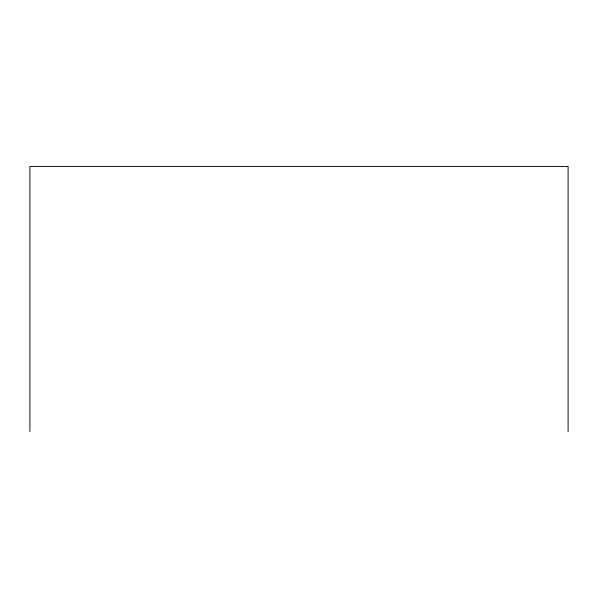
<?xml version="1.0" encoding="UTF-8"?>
<svg xmlns="http://www.w3.org/2000/svg" width="598" height="598" viewBox="0 0 598 598"><rect width="100%" height="100%" fill="white"/><g stroke="black" fill="none" stroke-linecap="round" stroke-linejoin="round"><path stroke-width="0.9" d="M568.1 431.532L568.1 166.468L29.9 166.468L29.9 431.532"/></g></svg>
